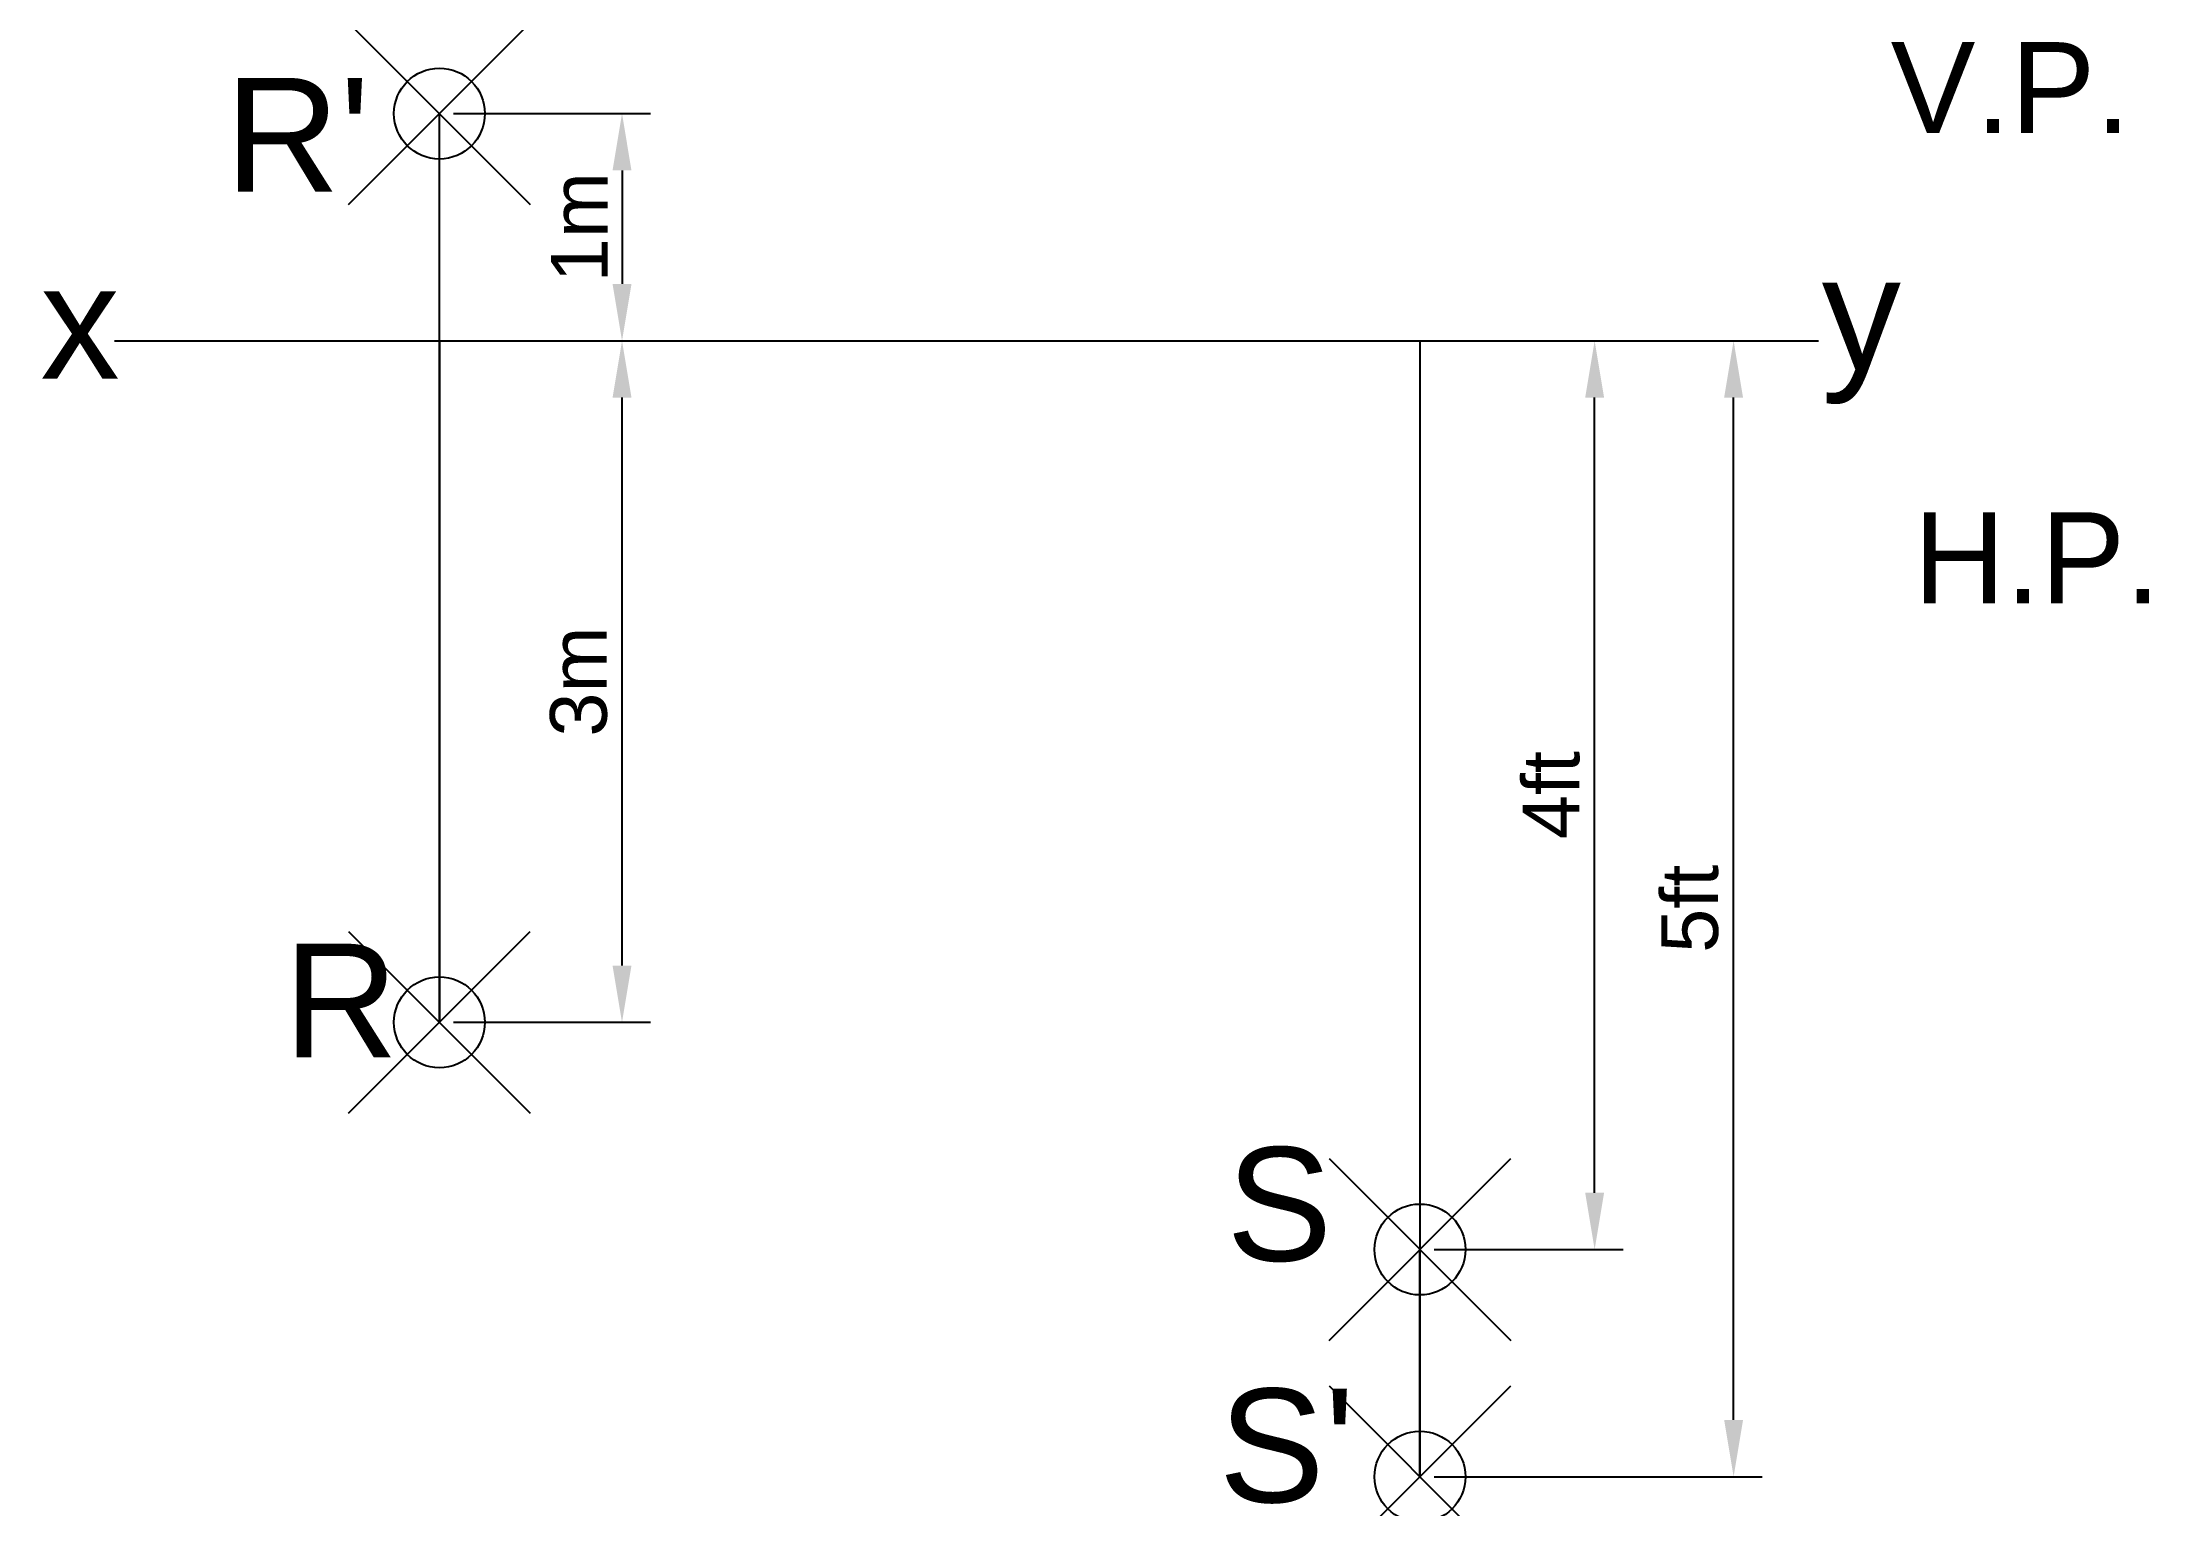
# Model space of a CAD drawing. Header units: millimetres. Extents: x 75.2 to 167.9, y 98 to 162.3.
import ezdxf

# ---------------------------------------------------------------- set-up
doc = ezdxf.new("R2010")
doc.units = ezdxf.units.MM
doc.header["$PDMODE"] = 35
doc.header["$PDSIZE"] = 4
doc.styles.get("Standard").update_dxf_attribs({"font": 'arial.ttf'})
doc.dimstyles.new('ISO-25', dxfattribs={"dimtxt": 2.5, "dimasz": 2.5, "dimexe": 1.25, "dimexo": 0.625, "dimtad": 1, "dimtxsty": 'Standard', "dimcen": 2.5, "dimadec": 0, "dimazin": 0, "dimtfac": 1, "dimtmove": 0, "dimatfit": 3, "dimfxl": 1, "dimarcsym": 0})

# ---------------------------------------------------------------- blocks, each defined once
blk = doc.blocks.new('*D1')
at = {"color": 0, "lineweight": -2, "transparency": 16777216}
for p, q in [((136.451, 149.166), (144.765, 149.166)), ((143.515, 111.666), (143.515, 146.666)), ((136.451, 109.166), (144.765, 109.166))]:
    blk.add_line(p, q, dxfattribs=at)
at = {"color": 0, "transparency": 16777216}
for points in [[(143.098, 146.666), (143.931, 146.666), (143.515, 149.166)], [(143.098, 111.666), (143.931, 111.666), (143.515, 109.166)]]:
    blk.add_solid(points, dxfattribs=at)
at = {"layer": 'Defpoints', "color": 0, "transparency": 16777216}
for p in [(135.826, 149.166), (143.515, 149.166), (135.826, 109.166)]:
    blk.add_point(p, dxfattribs=at)
at = {"color": 0, "transparency": 16777216, "insert": (141.607, 129.166), "char_height": 2.5, "attachment_point": 5, "rotation": 90}
blk.add_mtext('4ft  ', dxfattribs=at)
blk = doc.blocks.new('*D2')
at = {"color": 0, "lineweight": -2, "transparency": 16777216}
for p, q in [((136.451, 149.166), (150.881, 149.166)), ((149.631, 101.666), (149.631, 146.666)), ((136.451, 99.166), (150.881, 99.166))]:
    blk.add_line(p, q, dxfattribs=at)
at = {"color": 0, "transparency": 16777216}
for points in [[(149.214, 146.666), (150.047, 146.666), (149.631, 149.166)], [(149.214, 101.666), (150.047, 101.666), (149.631, 99.166)]]:
    blk.add_solid(points, dxfattribs=at)
at = {"layer": 'Defpoints', "color": 0, "transparency": 16777216}
for p in [(135.826, 149.166), (149.631, 149.166), (135.826, 99.166)]:
    blk.add_point(p, dxfattribs=at)
at = {"color": 0, "transparency": 16777216, "insert": (147.713, 124.166), "char_height": 2.5, "attachment_point": 5, "rotation": 90}
blk.add_mtext('5ft', dxfattribs=at)
blk = doc.blocks.new('*D3')
at = {"color": 0, "lineweight": -2, "transparency": 16777216}
for p, q in [((93.29, 159.166), (101.953, 159.166)), ((100.703, 156.666), (100.703, 151.666)), ((93.29, 149.166), (101.953, 149.166))]:
    blk.add_line(p, q, dxfattribs=at)
at = {"color": 0, "transparency": 16777216}
for points in [[(100.286, 156.666), (101.119, 156.666), (100.703, 159.166)], [(100.286, 151.666), (101.119, 151.666), (100.703, 149.166)]]:
    blk.add_solid(points, dxfattribs=at)
at = {"layer": 'Defpoints', "color": 0, "transparency": 16777216}
for p in [(92.665, 159.166), (92.665, 149.166), (100.703, 149.166)]:
    blk.add_point(p, dxfattribs=at)
at = {"color": 0, "transparency": 16777216, "insert": (98.823, 154.166), "char_height": 2.5, "attachment_point": 5, "rotation": 90}
blk.add_mtext('1m', dxfattribs=at)
blk = doc.blocks.new('*D4')
at = {"color": 0, "lineweight": -2, "transparency": 16777216}
for p, q in [((93.29, 149.166), (101.953, 149.166)), ((100.703, 121.666), (100.703, 146.666)), ((93.29, 119.166), (101.953, 119.166))]:
    blk.add_line(p, q, dxfattribs=at)
at = {"color": 0, "transparency": 16777216}
for points in [[(100.286, 146.666), (101.119, 146.666), (100.703, 149.166)], [(100.286, 121.666), (101.119, 121.666), (100.703, 119.166)]]:
    blk.add_solid(points, dxfattribs=at)
at = {"layer": 'Defpoints', "color": 0, "transparency": 16777216}
for p in [(92.665, 149.166), (100.703, 149.166), (92.665, 119.166)]:
    blk.add_point(p, dxfattribs=at)
at = {"color": 0, "transparency": 16777216, "insert": (98.801, 134.166), "char_height": 2.5, "attachment_point": 5, "rotation": 90}
blk.add_mtext('3m', dxfattribs=at)

msp = doc.modelspace()

# ---------------------------------------------------------------- linework, layer by layer
for p, q in [((92.665, 119.166), (92.665, 159.166)), ((78.367, 149.166), (153.367, 149.166)), ((92.665, 149.166), (92.665, 119.166)), ((135.826, 149.166), (135.826, 99.166)), ((135.826, 99.166), (135.826, 109.166))]:
    msp.add_line(p, q)
for p in [(92.665, 159.166), (92.665, 119.166), (135.826, 109.166), (135.826, 99.166)]:
    msp.add_point(p)

# ---------------------------------------------------------------- texts
for s, height, p in [('V.P.', 4, (156.546, 158.312)), ("R'", 5, (83.232, 155.735)), ('x', 5, (75.1, 147.5)), ('y', 5, (153.506, 147.889)), ('H.P.', 4, (157.553, 137.614)), ('R', 5, (85.802, 117.626)), ('S', 5, (127.305, 108.669)), ("S'", 5, (126.968, 98.041))]:
    msp.add_text(s, height=height).set_placement(p)

# ---------------------------------------------------------------- dimensions: what is measured, and where the dimension line sits
for base, p1, p2, text, picture, middle in [((100.703, 149.166), (92.665, 159.166), (92.665, 149.166), '1m', '*D3', (98.823, 154.166)), ((100.703, 149.166), (92.665, 119.166), (92.665, 149.166), '3m', '*D4', (98.801, 134.166)), ((143.515, 149.166), (135.826, 109.166), (135.826, 149.166), '4ft  ', '*D1', (141.607, 129.166)), ((149.631, 149.166), (135.826, 99.166), (135.826, 149.166), '5ft', '*D2', (147.713, 124.166))]:
    dim = msp.add_linear_dim(base=base, p1=p1, p2=p2, angle=90, text=text, dimstyle='ISO-25')
    dim.commit()
    dim.dimension.update_dxf_attribs({"geometry": picture, "text_midpoint": middle})

doc.saveas('drawing.dxf')
